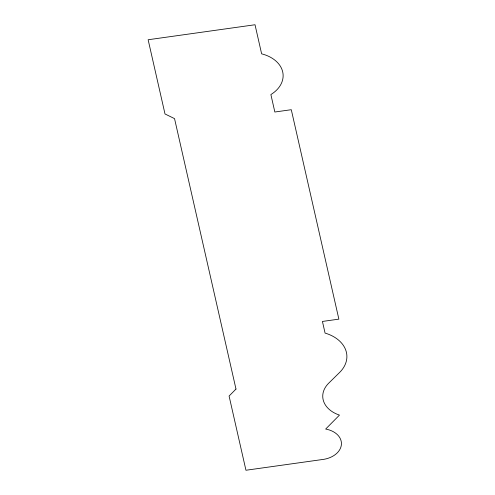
<?xml version="1.0" encoding="UTF-8"?>
<svg xmlns="http://www.w3.org/2000/svg" width="495" height="495" viewBox="0 0 495 495"><rect width="100%" height="100%" fill="white"/><g stroke="black" fill="none" stroke-linecap="round" stroke-linejoin="round"><path stroke-width="0.74" d="M235.991 389.064L229.086 396.037L245.953 470.25L324.058 459.292A21.898 15.568 -3 0 0 341.426 444.188A21.898 15.568 -3 0 0 325.667 429.047L339.465 415.107A30.424 21.625 -3 0 1 328.742 383.149L339.589 372.481A37.082 26.359 -3 0 0 325.073 333.086L322.431 321.447L338.871 319.139L291.289 109.704L274.843 112.012L270.883 94.564A33.852 24.063 -3 0 0 261.626 53.837L255.018 24.75L148.135 39.748L165.002 113.961L174.543 118.627L235.991 389.064"/></g></svg>
